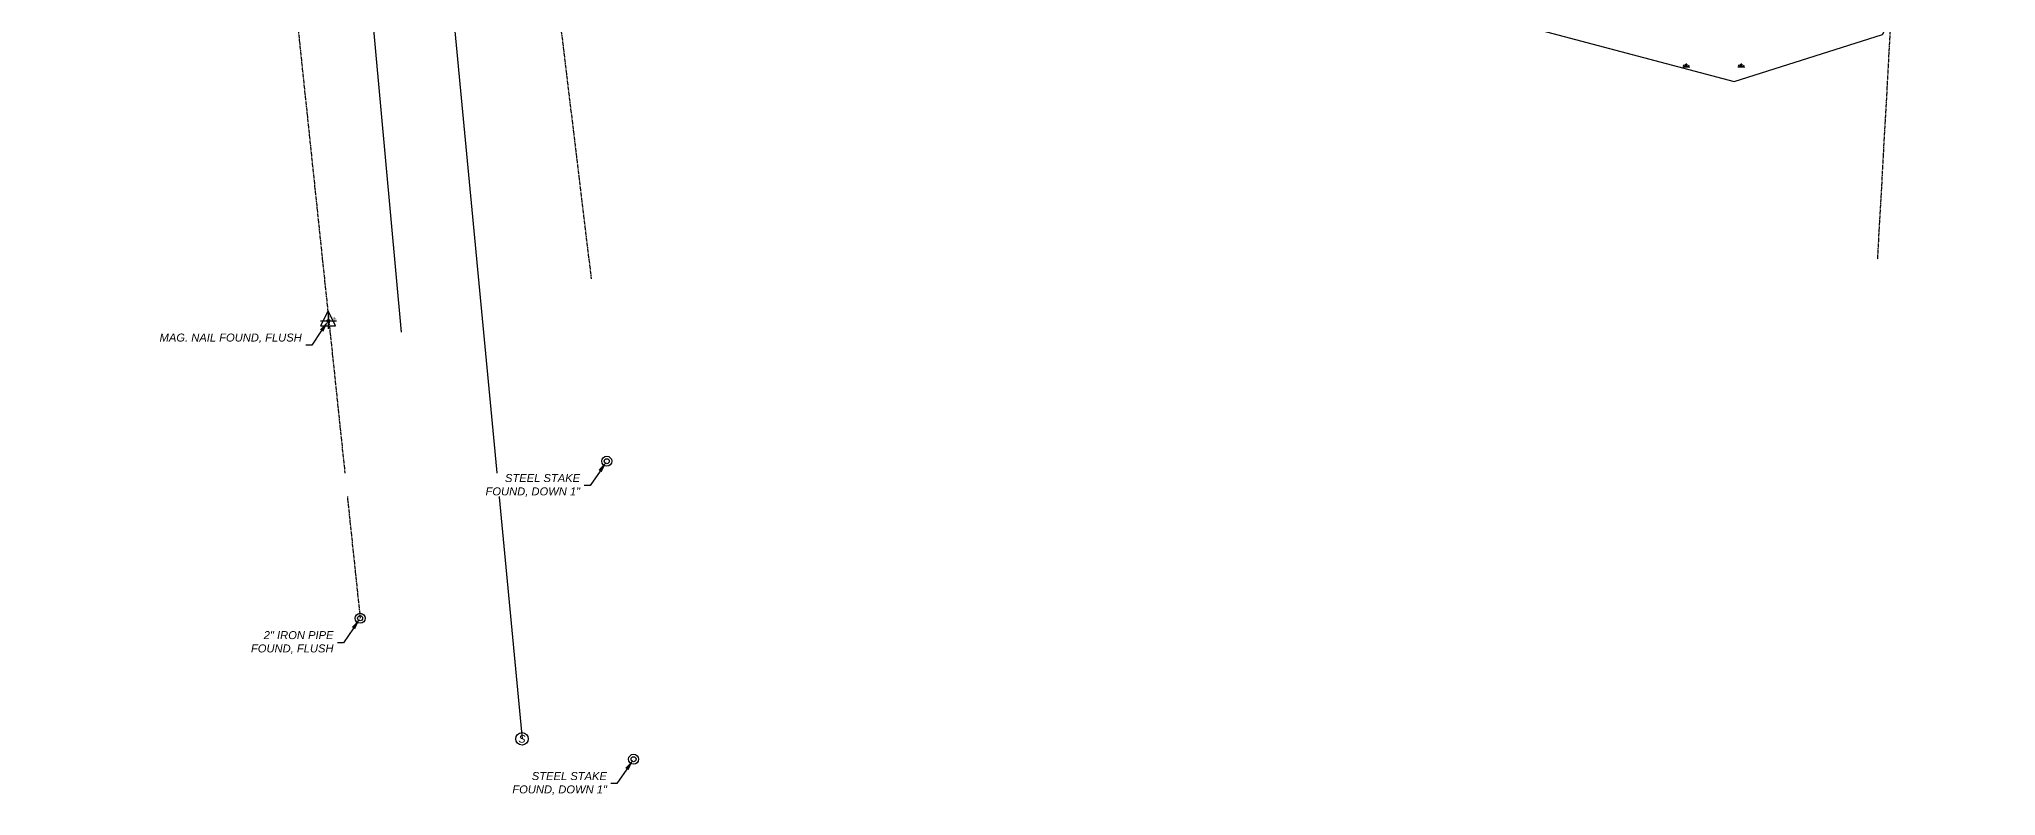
# Model space of a CAD drawing. Extents: x 1192854 to 1194663, y 250833 to 251284.
# Drawn here: x 1193611.3 to 1194002.6, y 250833.4 to 250984.9 of the extents above; entities that cross this region are included whole.
import ezdxf
from ezdxf import colors
from ezdxf.entities.mleader import LeaderData, LeaderLine
from ezdxf.enums import TextEntityAlignment as Align
from ezdxf.math import Vec2, Vec3

# ---------------------------------------------------------------- set-up
doc = ezdxf.new("R2010")
doc.units = 0
doc.header["$MEASUREMENT"] = 0
doc.header["$PDMODE"] = 2
doc.header["$PDSIZE"] = 1.6
doc.linetypes.add('CENTER2', pattern=[1.125, 0.75, -0.125, 0.125, -0.125])
doc.linetypes.add('DASHED', pattern=[0.75, 0.5, -0.25])
doc.layers.add('HATCH-BOUNDARY', color=2, linetype='Continuous', plot=False)
for name, color, linetype in [('PNTDESC', 41, 'Continuous'), ('PNTELEV', 41, 'Continuous'), ('PNTNO', 41, 'Continuous'), ('PNTS-TRAV', 1, 'Continuous'), ('X-BND-ABUTTERS', 1, 'CENTER2'), ('X-BND-MON', 1, 'Continuous'), ('X-BND-MON-TXT', 1, 'Continuous'), ('X-BND-TRAVERSE', 40, 'DASHED'), ('X-UTIL-ELEC-OH', 24, 'X-OHW1.0-0.08'), ('X-UTIL-SEWER', 95, 'X-SEWER1.0-0.08'), ('X-UTIL-SEWER-STRUCT', 95, 'Continuous'), ('X-WET-SWAMPSYM', 9, 'Continuous')]:
    doc.layers.add(name, color=color, linetype=linetype)
doc.styles.add('NS EX', font='ariali.ttf')
doc.styles.add('PTXT', font='TXT')
doc.linetypes.add('X-OHW1.0-0.08', pattern='A,1,-0.1,[" OHW",NS EX,S=0.08,R=0,X=-0.08,Y=-0.03],-0.25', length=1.35)
doc.linetypes.add('X-SEWER1.0-0.08', pattern='A,1,-0.1,[" S",NS EX,S=0.08,R=0,X=-0.08,Y=-0.04],-0.08', length=1.18)

# ---------------------------------------------------------------- blocks, each defined once
blk = doc.blocks.new('STA')
for p, q in [((-0.004, 0.1), (-0.079, -0.05)), ((0.071, -0.05), (-0.004, 0.1)), ((-0.079, -0.05), (0.071, -0.05))]:
    blk.add_line(p, q)
blk.add_circle((0, 0), 0.0125)
blk = doc.blocks.new('SPT26')
at = {"color": 0, "linetype": 'Continuous'}
for radius in [0.5, 0.25]:
    blk.add_circle((0, 0), radius, dxfattribs=at)
blk = doc.blocks.new('smh')
blk.add_circle((0, 0), 0.0625)
at = {"style": 'NS EX'}
blk.add_text('S', height=0.075, dxfattribs=at).set_placement((0, -0.0375), align=Align.CENTER)
blk = doc.blocks.new('SRVPNO2')
at = {"layer": 'PNTDESC', "style": 'PTXT'}
blk.add_attdef('DESC2', (1.5, -1.75), '', height=1, dxfattribs=at)
at = {"layer": 'PNTELEV', "style": 'PTXT'}
blk.add_attdef('ELEV2', (1.5, -0.5), '', height=1, dxfattribs=at)
at = {"layer": 'PNTNO', "style": 'PTXT'}
blk.add_attdef('PT#', (1.5, 0.75), '', height=1, dxfattribs=at)

msp = doc.modelspace()

# ---------------------------------------------------------------- hatches: boundary and pattern name
at = {"layer": 'X-WET-SWAMPSYM'}
h = msp.add_hatch(dxfattribs=at)
h.set_pattern_fill('SWAMP', color=256, scale=10)
h.set_pattern_definition([(4e-10, (0, 0), (5.5, 9.52627943), [1.375, -9.625]), (90, (0.6875, 5e-12), (-5.5, 9.526279433), [0.6875, -18.36505887]), (90, (0.8594, 7e-12), (-5.5, 9.526279433), [0.55, -18.50255887]), (90, (0.5156, 4e-12), (-5.5, 9.526279433), [0.55, -18.50255887]), (60, (1.031, 8e-12), (-5.49999999, 9.52627944), [0.44, -10.56]), (120, (0.344, 3e-12), (-10.99999999, 4e-09), [0.44, -10.56])])
h.paths.add_polyline_path([(1193847.95698, 251017.68443), (1193864.07377, 251001.99885), (1193893.59112, 250991.45258), (1193950.2462, 250976.44759), (1193979.9379, 250985.86204), (1193992.79223, 251009.21709), (1194002.20668, 251030.39958), (1194002.57991, 251048.29265), (1193997.1345, 251060.46141), (1193968.38797, 251061.1563), (1193970.2556, 251035.16872), (1193961.71594, 251020.48892), (1193955.95138, 251017.16781), (1193952.26377, 250998.50789), (1193918.79688, 251009.71135), (1193886.62452, 251011.20247), (1193866.17463, 251024.40789)])

# ---------------------------------------------------------------- linework, layer by layer
at = {"layer": 'HATCH-BOUNDARY'}
msp.add_lwpolyline([(1193847.95698, 251017.68443), (1193864.07377, 251001.99885), (1193893.59112, 250991.45258), (1193950.2462, 250976.44759), (1193979.9379, 250985.86204), (1193992.79223, 251009.21709), (1194002.20668, 251030.39958), (1194002.57991, 251048.29265), (1193997.1345, 251060.46141)], dxfattribs=at)
at = {"layer": 'PNTS-TRAV'}
msp.add_point((1193669.10404, 250928.55085), dxfattribs=at)
at = {"layer": 'X-BND-ABUTTERS'}
for points in [[(1193984.9309, 251049.54069), (1193978.87873, 250940.80152)], [(1193657.09998, 251044.49956), (1193662.21981, 250994.74951), (1193675.45336, 250868.98946)], [(1193712.42147, 251013.36879), (1193721.66008, 250936.93204)]]:
    msp.add_lwpolyline(points, dxfattribs=at)
at = {"layer": 'X-UTIL-ELEC-OH', "flags": 128}
msp.add_lwpolyline([(1193676.31369, 251006.61697), (1193683.64269, 250926.29194)], dxfattribs=at)
at = {"layer": 'X-UTIL-SEWER'}
msp.add_lwpolyline([(1193682.33033, 251113.48368), (1193707.82207, 250844.85062)], dxfattribs=at)

# ---------------------------------------------------------------- block references
at = {"layer": 'PNTS-TRAV', "xscale": 0.4, "yscale": 0.4, "zscale": 0.4}
msp.add_blockref('SRVPNO2', (1193669.10404, 250928.55085), dxfattribs=at).add_auto_attribs({'PT#': '105', 'ELEV2': '2.94'})
at = {"layer": 'X-BND-MON', "xscale": 2, "yscale": 2, "zscale": 2}
for p in [(1193724.76958, 250900.42684), (1193675.45336, 250868.98946), (1193730.13366, 250840.77681)]:
    msp.add_blockref('SPT26', p, dxfattribs=at)
at = {"layer": 'X-BND-TRAVERSE', "xscale": 20, "yscale": 20, "zscale": 20}
msp.add_blockref('STA', (1193669.10404, 250928.55085), dxfattribs=at)
at = {"layer": 'X-UTIL-SEWER-STRUCT', "xscale": 20, "yscale": 20, "zscale": 20}
msp.add_blockref('smh', (1193707.82207, 250844.85062), dxfattribs=at)

# ---------------------------------------------------------------- next in the draw order: leaders
at = {"layer": 'X-BND-MON-TXT'}
ml = msp.add_multileader_mtext('Standard', dxfattribs=at)
ml.set_content('\\pxqr;MAG. NAIL FOUND, FLUSH', color=256, style='NS EX')
ml.set_leader_properties()
ml.build(insert=Vec2(0, 0))
ml.multileader.update_dxf_attribs({"text_left_attachment_type": 2, "text_right_attachment_type": 2, "dogleg_length": 0.12, "arrow_head_size": 2.4, "scale": 20})
ctx = ml.context
ctx.base_point, ctx.scale, ctx.char_height, ctx.arrow_head_size, ctx.landing_gap_size, ctx.plane_origin = Vec3(1193646.49582, 250923.66037), 20, 1.6, 2.4, 0.8, Vec3(1193640.14665, 250888.76459, -23.45958)
ctx.left_attachment, ctx.right_attachment, ctx.text_align_type = 2, 2, 2
notes = []
notes.append((ctx, [(0, (1, 1, 0), (1193665.77582, 250923.66037), (-1, 0), 1.2, [(0, [(1193669.10404, 250928.55085)], 0, [])])]))
ctx.mtext.insert, ctx.mtext.width, ctx.mtext.alignment = Vec3(1193663.77582, 250925.9817), 19.1238868, 3
ctx.mtext.has_bg_fill, ctx.mtext.bg_color, ctx.mtext.bg_scale_factor, ctx.mtext.bg_transparency, ctx.mtext.use_window_bg_color = 1, -1040187392, 1.1, 0, 1
ml = msp.add_multileader_mtext('Standard', dxfattribs=at)
ml.set_content('\\pxqr;STEEL STAKE \\P\\pxqr;FOUND, DOWN 1"', color=256, style='NS EX')
ml.set_leader_properties()
ml.build(insert=Vec2(0, 0))
ml.multileader.update_dxf_attribs({"text_left_attachment_type": 2, "text_right_attachment_type": 2, "dogleg_length": 0.12, "arrow_head_size": 2.4, "scale": 20})
ctx = ml.context
ctx.base_point, ctx.scale, ctx.char_height, ctx.arrow_head_size, ctx.landing_gap_size, ctx.plane_origin = Vec3(1193699.66536, 250895.53636), 20, 1.6, 2.4, 0.8, Vec3(1193695.81219, 250860.64059, -23.45958)
ctx.left_attachment, ctx.right_attachment, ctx.text_align_type = 2, 2, 2
notes.append((ctx, [(0, (1, 1, 0), (1193721.44136, 250895.53636), (-1, 0), 1.2, [(0, [(1193724.76958, 250900.42684)], 0, [])])]))
ctx.mtext.insert, ctx.mtext.width, ctx.mtext.alignment = Vec3(1193719.44136, 250897.8577), 19.1238868, 3
ctx.mtext.has_bg_fill, ctx.mtext.bg_color, ctx.mtext.bg_scale_factor, ctx.mtext.bg_transparency, ctx.mtext.use_window_bg_color = 1, -1040187392, 1.1, 0, 1
ml = msp.add_multileader_mtext('Standard', dxfattribs=at)
ml.set_content('\\pxqr;2" IRON PIPE\\P\\pxqr;FOUND, FLUSH', color=256, style='NS EX')
ml.set_leader_properties()
ml.build(insert=Vec2(0, 0))
ml.multileader.update_dxf_attribs({"text_left_attachment_type": 2, "text_right_attachment_type": 2, "dogleg_length": 0.12, "arrow_head_size": 2.4, "scale": 20})
ctx = ml.context
ctx.base_point, ctx.scale, ctx.char_height, ctx.arrow_head_size, ctx.landing_gap_size, ctx.plane_origin = Vec3(1193652.84515, 250864.09898), 20, 1.6, 2.4, 0.8, Vec3(1193646.49598, 250829.2032, -23.45958)
ctx.left_attachment, ctx.right_attachment, ctx.text_align_type = 2, 2, 2
notes.append((ctx, [(0, (1, 1, 0), (1193672.12515, 250864.09898), (-1, 0), 1.2, [(0, [(1193675.45336, 250868.98946)], 0, [])])]))
ctx.mtext.insert, ctx.mtext.width, ctx.mtext.alignment = Vec3(1193670.12515, 250866.42031), 19.1238868, 3
ctx.mtext.has_bg_fill, ctx.mtext.bg_color, ctx.mtext.bg_scale_factor, ctx.mtext.bg_transparency, ctx.mtext.use_window_bg_color = 1, -1040187392, 1.1, 0, 1
ml = msp.add_multileader_mtext('Standard', dxfattribs=at)
ml.set_content('\\pxqr;STEEL STAKE \\P\\pxqr;FOUND, DOWN 1"', color=256, style='NS EX')
ml.set_leader_properties()
ml.build(insert=Vec2(0, 0))
ml.multileader.update_dxf_attribs({"text_left_attachment_type": 2, "text_right_attachment_type": 2, "dogleg_length": 0.12, "arrow_head_size": 2.4, "scale": 20})
ctx = ml.context
ctx.base_point, ctx.scale, ctx.char_height, ctx.arrow_head_size, ctx.landing_gap_size, ctx.plane_origin = Vec3(1193705.02944, 250835.88633), 20, 1.6, 2.4, 0.8, Vec3(1193701.17628, 250800.99056, -23.45958)
ctx.left_attachment, ctx.right_attachment, ctx.text_align_type = 2, 2, 2
notes.append((ctx, [(0, (1, 1, 0), (1193726.80544, 250835.88633), (-1, 0), 1.2, [(0, [(1193730.13366, 250840.77681)], 0, [])])]))
ctx.mtext.insert, ctx.mtext.width, ctx.mtext.alignment = Vec3(1193724.80544, 250838.20767), 19.1238868, 3
ctx.mtext.has_bg_fill, ctx.mtext.bg_color, ctx.mtext.bg_scale_factor, ctx.mtext.bg_transparency, ctx.mtext.use_window_bg_color = 1, -1040187392, 1.1, 0, 1
for ctx, leaders in notes:
    for number, flags, end, landing, length, lines in leaders:
        leader = LeaderData()
        leader.index, (leader.has_last_leader_line, leader.has_dogleg_vector, leader.attachment_direction) = number, flags
        leader.last_leader_point, leader.dogleg_vector, leader.dogleg_length = Vec3(end), Vec3(landing), length
        for number, points, colour, breaks in lines:
            line = LeaderLine()
            line.index, line.vertices, line.color, line.breaks = number, Vec3.list(points), colors.encode_raw_color(colour), breaks
            leader.lines.append(line)
        ctx.leaders.append(leader)

doc.saveas('drawing.dxf')
